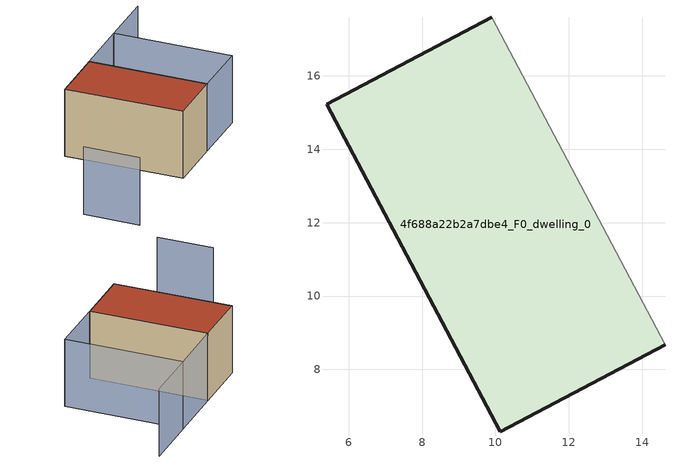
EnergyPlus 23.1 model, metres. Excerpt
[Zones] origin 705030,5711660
4f688a22b2a7dbe4_F0_dwelling_0
 floor ground (EU_floor_Construction): 14.62,8.67 9.9,17.6 5.4,15.23 10.13,6.3 z0
 wall outside (EU_wall_Construction): 14.62,8.67 10.13,6.3 5.4,15.23 9.9,17.6 z0:6
 wall adiabatic (EU_wall_Construction): 9.9,17.6 14.62,8.67 z0:6
 roof outside (EU_roof_Construction): 9.9,17.6 14.62,8.67 10.13,6.3 5.4,15.23 z6
shading: 0.19,6.69 2.41,2.4 / 19.22,11.09 14.49,20.03 / 14.63,8.67 9.9,17.6 / 9.9,17.6 14.49,20.03 / 14.49,20.03 19.22,11.1 / 19.22,11.1 14.63,8.67 / 14.49,20.03 18.93,22.38 z0:6
[Building]
EU S2 Campaign: North Axis=0; Terrain=City; Solar Distribution=FullExterior
[Site:Location]
London: Latitude=51.5; Longitude=-0.5; Time Zone=0; Elevation=25
[SizingPeriod:WeatherFileDays]
AnnualSizingPeriod: Begin Month=1; Begin Day of Month=1; End Month=12; End Day of Month=31; Day of Week for Start Day=Monday; Use Weather File Daylight Saving Period=No; Use Weather File Rain and Snow Indicators=No
[MATERIAL]
EU_InternalMass_Material: Roughness=MediumRough; Thickness=0.1; Conductivity=1; Density=1800; Specific Heat=900; Thermal Absorptance=0.9; Solar Absorptance=0.7; Visible Absorptance=0.7
[MATERIAL:NOMASS] Roughness=MediumRough; Thermal Absorptance=0.9; Solar Absorptance=0.7; Visible Absorptance=0.7
Name | Thermal Resistance
EU_wall_NoMass | 3.33993
EU_roof_NoMass | 5.24846
EU_floor_NoMass | 4.08214
[CONSTRUCTION]
EU_wall_Construction: EU_wall_NoMass
EU_roof_Construction: EU_roof_NoMass
EU_floor_Construction: EU_floor_NoMass
EU_InternalMass_Construction: EU_InternalMass_Material
[ZONE]
4f688a22b2a7dbe4_F0_dwelling_0: Type=1; Multiplier=1; Ceiling Height=autocalculate; Volume=308.503; Floor Area=autocalculate; Part of Total Floor Area=Yes
[INTERNALMASS]
4f688a22b2a7dbe4_F0_dwelling_0_EU_InternalMass: Construction=EU_InternalMass_Construction; Zone or ZoneList=4f688a22b2a7dbe4_F0_dwelling_0; Surface Area=51.4174
[OTHEREQUIPMENT]
EU_Step8_InternalGain_4f688a22b2a7dbe4_F0_dwelling_0_f000: Fuel Type=Electricity; Zone or ZoneList or Space or SpaceList=4f688a22b2a7dbe4_F0_dwelling_0; Schedule=EU_Step8_GainSchedule_4f688a22b2a7dbe4_F0_dwelling_0_f000; Design Level Calculation Method=Watts/Area; Power per Zone Floor Area=1; Fraction Latent=0; Fraction Radiant=0; Fraction Lost=0; Carbon Dioxide Generation Rate=0; EndUse Subcategory=EU_Step8_InternalGains
[ZONEVENTILATION:DESIGNFLOWRATE]
EU_ConstantAir_4f688a22b2a7dbe4_F0_dwelling_0: Zone or ZoneList or Space or SpaceList=4f688a22b2a7dbe4_F0_dwelling_0; Schedule=EU_AlwaysOn; Design Flow Rate Calculation Method=AirChanges/Hour; Air Changes per Hour=0.453648; Ventilation Type=Natural; Fan Pressure Rise=0; Fan Total Efficiency=1; Constant Term Coefficient=1; Temperature Term Coefficient=0; Velocity Term Coefficient=0; Velocity Squared Term Coefficient=0; Minimum Indoor Temperature=-100; Maximum Indoor Temperature=100; Delta Temperature=-100; Minimum Outdoor Temperature=-100; Maximum Outdoor Temperature=100; Maximum Wind Speed=40
[HVACTEMPLATE:THERMOSTAT]
EU_HeatOnly_4f688a22b2a7dbe4_F0_dwelling_0: Constant Heating Setpoint=20; Constant Cooling Setpoint=50
[HVACTEMPLATE:ZONE:IDEALLOADSAIRSYSTEM]
4f688a22b2a7dbe4_F0_dwelling_0: Template Thermostat=EU_HeatOnly_4f688a22b2a7dbe4_F0_dwelling_0; System Availability Schedule=EU_AlwaysOn; Maximum Heating Supply Air Temperature=50; Minimum Cooling Supply Air Temperature=13; Maximum Heating Supply Air Humidity Ratio=0.0156; Minimum Cooling Supply Air Humidity Ratio=0.0077; Heating Limit=NoLimit; Cooling Limit=NoLimit; Heating Availability Schedule=EU_AlwaysOn; Cooling Availability Schedule=EU_CoolingOff; Dehumidification Control Type=ConstantSensibleHeatRatio; Cooling Sensible Heat Ratio=0.7; Dehumidification Setpoint=60; Humidification Control Type=None; Humidification Setpoint=30; Outdoor Air Method=None; Outdoor Air Flow Rate per Person=0.00944; Outdoor Air Flow Rate per Zone Floor Area=0; Outdoor Air Flow Rate per Zone=0; Demand Controlled Ventilation Type=None; Outdoor Air Economizer Type=NoEconomizer; Heat Recovery Type=None; Sensible Heat Recovery Effectiveness=0.7; Latent Heat Recovery Effectiveness=0.65
[SIZING:ZONE]
4f688a22b2a7dbe4_F0_dwelling_0: Zone Cooling Design Supply Air Temperature Input Method=SupplyAirTemperature; Zone Cooling Design Supply Air Temperature=13; Zone Heating Design Supply Air Temperature Input Method=SupplyAirTemperature; Zone Heating Design Supply Air Temperature=50; Zone Cooling Design Supply Air Humidity Ratio=0.008; Zone Heating Design Supply Air Humidity Ratio=0.008; Cooling Design Air Flow Method=DesignDay; Cooling Design Air Flow Rate=0; Cooling Minimum Air Flow per Zone Floor Area=0.000762; Cooling Minimum Air Flow=0; Cooling Minimum Air Flow Fraction=0.2; Heating Design Air Flow Method=DesignDay; Heating Design Air Flow Rate=0; Heating Maximum Air Flow per Zone Floor Area=0.002032; Heating Maximum Air Flow=0.141576; Heating Maximum Air Flow Fraction=0.3; Account for Dedicated Outdoor Air System=No; Dedicated Outdoor Air System Control Strategy=NeutralSupplyAir; Dedicated Outdoor Air Low Setpoint Temperature for Design=autosize; Dedicated Outdoor Air High Setpoint Temperature for Design=autosize; Zone Load Sizing Method=Sensible Load Only No Latent Load; Zone Latent Cooling Design Supply Air Humidity Ratio Input Method=HumidityRatioDifference; Zone Cooling Design Supply Air Humidity Ratio Difference=0.005; Zone Latent Heating Design Supply Air Humidity Ratio Input Method=HumidityRatioDifference; Zone Humidification Design Supply Air Humidity Ratio Difference=0.005
[SCHEDULE:CONSTANT]
Name | Hourly Value
EU_AlwaysOn | 1
EU_CoolingOff | 0
[SCHEDULE:FILE]
EU_Step8_GainSchedule_4f688a22b2a7dbe4_F0_dwelling_0_f000: File=../../schedules/4f688a22b2a7dbe4/4f688a22b2a7dbe4_F0_dwelling_0_f000_gain.csv; Column Number=1; Rows to Skip at Top=0; Number of Hours of Data=8760; Column Separator=Comma; Interpolate to Timestep=No; Minutes per Item=60; Adjust Schedule for Daylight Savings=Yes
